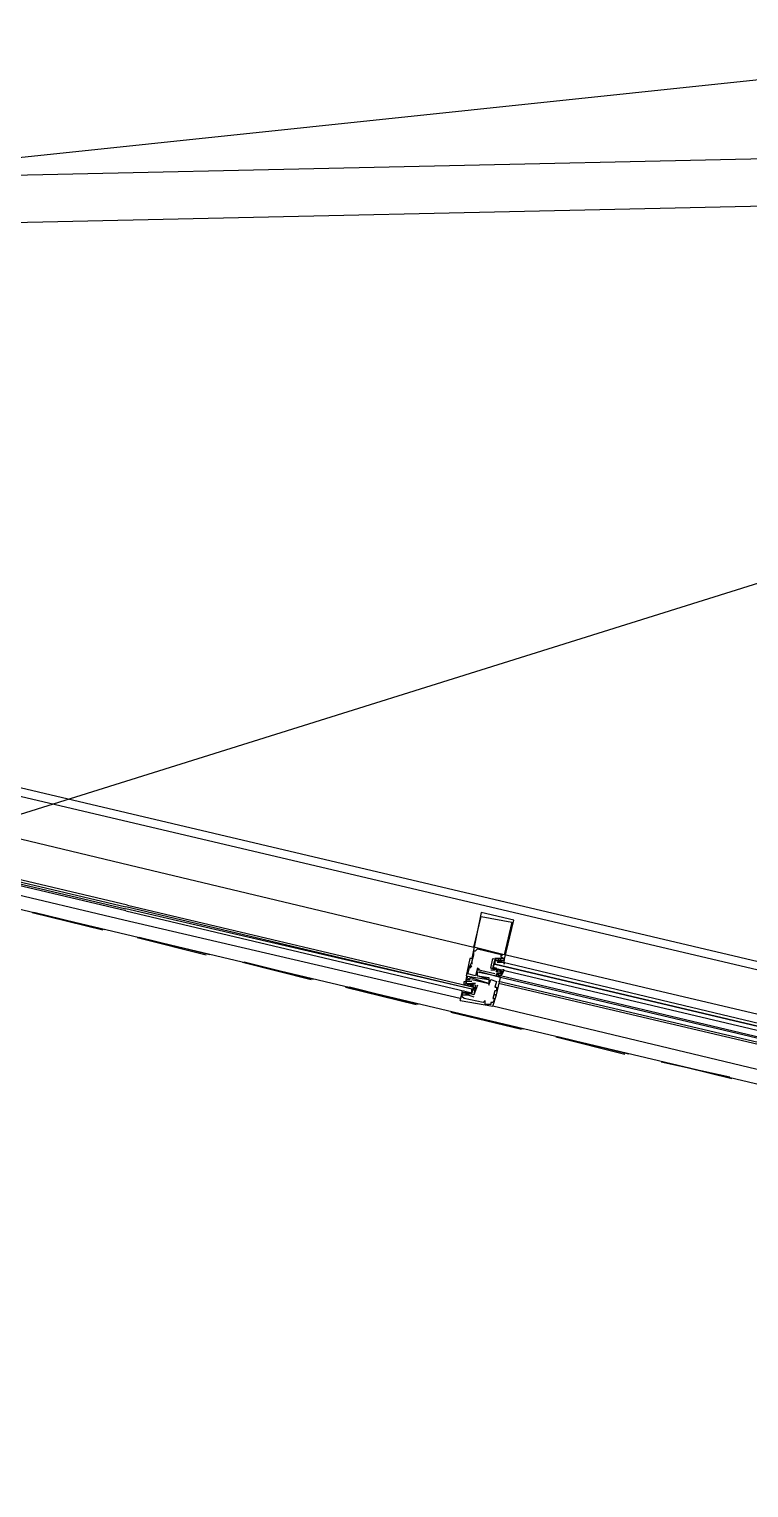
# Model space of a CAD drawing. Header units: feet. Extents: x -84 to 198, y -22 to 181.
# Drawn here: x 78.86 to 83.88, y 149.72 to 159.9 of the extents above; entities that cross this region are included whole.
import ezdxf

# ---------------------------------------------------------------- set-up
doc = ezdxf.new("R2010")
doc.units = ezdxf.units.FT
doc.layers.add('A-AREA-UNIDAD', color=30, linetype='CONTINUOUS')
doc.layers.add('A-LINEA', color=7, linetype='CONTINUOUS')

msp = doc.modelspace()

# ---------------------------------------------------------------- linework, layer by layer
at = {"layer": 'A-AREA-UNIDAD'}
msp.add_lwpolyline([(75.36, 131.5378), (80.768, 130.2044), (81.088, 131.0044), (81.568, 131.5733), (82.528, 131.5733), (83.84, 129.4933), (85.28, 129.1733), (88.512, 142.8089), (89.76, 142.7733), (97.68, 140.9422), (98.72, 145.2978), (98.688, 146.4889), (99.008, 147.7333), (99.008, 148.4978), (99.488, 148.5333), (100.192, 151.6089), (101.2, 151.6978), (102.848, 158.6489), (102.56, 158.7378), (102.528, 159.4133), (96.128, 159.8222), (90.24, 159.8933), (84.192, 159.5733), (77.44, 158.8622)], dxfattribs=at)
at = {"layer": 'A-LINEA'}
for p, q in [((96.7676, 160.0506), (36.6895, 141.2395)), ((102.3739, 159.4025), (77.654, 158.8574)), ((102.3354, 159.0714), (77.7071, 158.5283)), ((91.3067, 151.6578), (77.5733, 154.8978)), ((77.8933, 154.7644), (86.5467, 152.7244)), ((77.72, 154.0178), (86.3733, 151.9644)), ((79.52, 153.6844), (77.8933, 154.0711)), ((78.88, 153.7378), (79.3733, 153.6178)), ((79.3867, 153.6178), (78.8933, 153.7378)), ((82.0133, 153.7378), (82.0133, 153.7378)), ((82.0133, 153.7111), (82.0133, 153.7111)), ((82.24, 153.6844), (82.24, 153.6844)), ((82.2267, 153.6711), (82.2267, 153.6711)), ((79.6133, 153.5644), (80.0933, 153.4444)), ((80.12, 153.4444), (79.6267, 153.5644)), ((81.96, 153.4978), (81.96, 153.4978)), ((81.9867, 153.4844), (81.9867, 153.4844)), ((80.3467, 153.3911), (80.8267, 153.2711)), ((80.84, 153.2711), (80.36, 153.3911)), ((81.9333, 153.4178), (81.9333, 153.4178)), ((81.9467, 153.4178), (81.9467, 153.4178)), ((81.9467, 153.3911), (81.9467, 153.3911)), ((81.9467, 153.3911), (81.9467, 153.3911)), ((81.96, 153.4711), (81.96, 153.4711)), ((81.96, 153.4578), (81.96, 153.4578)), ((81.96, 153.4444), (81.96, 153.4444)), ((81.9733, 153.4711), (81.9733, 153.4711)), ((82.0933, 153.4178), (82.0933, 153.4178)), ((82.0933, 153.4178), (82.0933, 153.4178)), ((82.1067, 153.4178), (82.1067, 153.4178)), ((82.12, 153.4044), (82.12, 153.4044)), ((82.1235, 153.3913), (82.1354, 153.3923)), ((82.131, 153.392), (82.1514, 153.3925)), ((82.1333, 153.4178), (82.1333, 153.4178)), ((82.1333, 153.4178), (82.1333, 153.4178)), ((82.1333, 153.4044), (82.1333, 153.4044)), ((82.1449, 153.3919), (82.1632, 153.3922)), ((82.1467, 153.4311), (82.1467, 153.4311)), ((82.1467, 153.4178), (82.1467, 153.4178)), ((82.1467, 153.4044), (82.1467, 153.4044)), ((82.1467, 153.4044), (82.16, 153.3911)), ((82.1467, 153.3911), (82.1467, 153.3911)), ((82.1502, 153.3913), (82.1621, 153.3923)), ((82.16, 153.4444), (82.16, 153.4444)), ((82.16, 153.3911), (82.16, 153.3911)), ((82.16, 153.3911), (82.16, 153.3911)), ((82.1733, 153.4444), (82.1733, 153.4444)), ((82.1733, 153.4178), (82.1733, 153.4178)), ((82.1733, 153.4044), (82.1733, 153.4044)), ((82.1867, 153.4444), (86.08, 152.5244)), ((81.9067, 153.2978), (81.9067, 153.2978)), ((81.9067, 153.2844), (81.9067, 153.2844)), ((81.9067, 153.2844), (81.9067, 153.2844)), ((81.92, 153.3111), (81.92, 153.3111)), ((81.92, 153.2844), (81.92, 153.2844)), ((81.9333, 153.3644), (81.9333, 153.3644)), ((81.9333, 153.3644), (81.9333, 153.3644)), ((81.9333, 153.3511), (81.9333, 153.3511)), ((81.9333, 153.2844), (81.9333, 153.2844)), ((81.9467, 153.3778), (81.9467, 153.3778)), ((81.9467, 153.3644), (81.9467, 153.3644)), ((81.9733, 153.2978), (81.9733, 153.2978)), ((81.9733, 153.2844), (81.9733, 153.2844)), ((81.9867, 153.3511), (81.9867, 153.3511)), ((81.9867, 153.3378), (81.9867, 153.3378)), ((81.9867, 153.3244), (81.9867, 153.3244)), ((81.9867, 153.2978), (81.9867, 153.2978)), ((81.9867, 153.2978), (81.9867, 153.2978)), ((82, 153.3378), (82, 153.3378)), ((82, 153.3244), (82, 153.3244)), ((82, 153.3111), (82, 153.3111)), ((82.0667, 153.2844), (82.0667, 153.2844)), ((82.08, 153.3511), (82.08, 153.3511)), ((82.08, 153.3511), (82.08, 153.3511)), ((82.08, 153.3378), (82.1067, 153.3378)), ((82.08, 153.3378), (82.08, 153.3378)), ((82.1067, 153.3778), (82.1067, 153.3778)), ((82.1067, 153.3511), (82.1067, 153.3511)), ((82.1067, 153.3378), (82.1067, 153.3378)), ((82.1067, 153.3111), (82.1067, 153.3111)), ((82.1222, 153.3426), (82.1121, 153.3488)), ((82.1305, 153.3397), (82.1126, 153.3494)), ((82.12, 153.3378), (82.12, 153.3378)), ((82.12, 153.3378), (82.12, 153.3378)), ((82.12, 153.3378), (82.12, 153.3378)), ((82.12, 153.3244), (82.12, 153.3244)), ((82.12, 153.3244), (82.12, 153.3244)), ((82.12, 153.3111), (82.12, 153.3111)), ((82.12, 153.3111), (82.12, 153.3111)), ((82.12, 153.2978), (82.12, 153.2978)), ((82.1333, 153.3511), (82.1333, 153.3511)), ((82.1333, 153.3378), (82.1333, 153.3378)), ((82.1333, 153.3378), (82.1333, 153.3378)), ((82.1467, 153.3378), (82.1333, 153.3378)), ((82.1333, 153.3111), (82.1333, 153.3111)), ((82.1333, 153.3111), (82.1333, 153.3111)), ((82.1333, 153.2978), (82.1333, 153.2978)), ((82.1333, 153.2978), (82.1333, 153.2978)), ((82.1333, 153.2978), (82.1333, 153.2978)), ((82.1489, 153.3293), (82.1387, 153.3355)), ((82.1559, 153.3275), (82.1397, 153.3359)), ((82.1467, 153.3378), (82.1467, 153.3378)), ((82.1467, 153.3378), (82.1467, 153.3378)), ((82.1467, 153.3244), (82.1467, 153.3244)), ((82.1467, 153.3244), (82.1467, 153.3244)), ((82.1467, 153.3111), (82.1467, 153.3111)), ((86.0533, 152.3644), (82.1467, 153.2978)), ((82.1467, 153.2978), (82.1467, 153.2978)), ((82.1467, 153.2978), (82.1467, 153.2978)), ((82.1467, 153.2978), (82.1467, 153.2978)), ((82.1467, 153.2978), (82.1467, 153.2978)), ((82.1467, 153.2978), (82.1467, 153.2978)), ((86.04, 152.3644), (82.1467, 153.2844)), ((82.1467, 153.2844), (82.1467, 153.2844)), ((82.16, 153.3244), (82.16, 153.3244)), ((81.0667, 153.2178), (81.56, 153.0978)), ((81.5733, 153.0978), (81.0933, 153.2178)), ((81.88, 153.1778), (81.88, 153.1778)), ((81.8933, 153.1778), (81.8933, 153.1778)), ((81.8933, 153.1778), (81.9067, 153.1778)), ((81.9218, 153.177), (81.9035, 153.1767)), ((81.9165, 153.1776), (81.9046, 153.1766)), ((81.9067, 153.2711), (81.9067, 153.2711)), ((81.9067, 153.2578), (81.9067, 153.2578)), ((81.9067, 153.2444), (81.9067, 153.2444)), ((81.92, 153.2311), (81.9067, 153.2444)), ((81.9067, 153.1911), (81.9067, 153.1911)), ((81.9067, 153.1778), (81.9067, 153.1778)), ((81.9107, 153.2414), (81.927, 153.233)), ((81.9356, 153.1769), (81.9152, 153.1764)), ((81.9178, 153.2396), (81.9279, 153.2334)), ((81.92, 153.2711), (81.92, 153.2711)), ((81.92, 153.2444), (81.92, 153.2444)), ((81.92, 153.2311), (81.92, 153.2311)), ((81.92, 153.1778), (81.92, 153.1778)), ((81.9431, 153.1776), (81.9313, 153.1766)), ((81.9333, 153.2711), (81.9333, 153.2711)), ((81.9333, 153.2711), (81.9333, 153.2711)), ((81.9333, 153.2444), (81.9333, 153.2444)), ((81.9333, 153.2444), (81.9333, 153.2444)), ((81.9333, 153.1778), (81.9333, 153.1778)), ((81.9361, 153.2291), (81.9542, 153.2195)), ((81.9444, 153.2263), (81.9546, 153.22)), ((81.9467, 153.2711), (81.9467, 153.2711)), ((81.9467, 153.2578), (81.9467, 153.2578)), ((81.9733, 153.2444), (81.9467, 153.2444)), ((81.9467, 153.2444), (81.9467, 153.2444)), ((81.9467, 153.2311), (81.9467, 153.2311)), ((81.9467, 153.1911), (81.96, 153.2044)), ((81.9733, 153.2444), (81.9733, 153.2444)), ((81.9733, 153.2311), (81.9733, 153.2311)), ((81.9733, 153.2311), (81.9733, 153.2311)), ((81.9867, 153.2311), (81.9867, 153.2311)), ((82.0667, 153.2711), (82.0667, 153.2711)), ((82.0667, 153.2444), (82.0667, 153.2444)), ((82.0667, 153.2444), (82.0667, 153.2444)), ((82.0667, 153.2311), (82.0667, 153.2311)), ((82.08, 153.2711), (82.08, 153.2711)), ((82.1067, 153.2178), (82.1067, 153.2178)), ((82.1067, 153.1911), (82.1067, 153.1911)), ((82.12, 153.2578), (82.12, 153.2578)), ((82.12, 153.2178), (82.12, 153.2178)), ((82.12, 153.1911), (82.12, 153.1911)), ((86.04, 152.3378), (82.1333, 153.2578)), ((86.04, 152.3244), (82.1333, 153.2444)), ((81.8667, 153.1244), (81.8667, 153.1244)), ((81.88, 153.1644), (81.88, 153.1644)), ((81.88, 153.1511), (81.88, 153.1511)), ((81.8933, 153.1378), (81.8933, 153.1378)), ((81.9067, 153.1644), (81.9067, 153.1644)), ((81.92, 153.1644), (81.92, 153.1644)), ((81.92, 153.1644), (81.92, 153.1644)), ((81.96, 153.1644), (81.96, 153.1644)), ((81.96, 153.1644), (81.96, 153.1644)), ((81.96, 153.1511), (81.96, 153.1511)), ((82.0267, 153.1111), (82.0267, 153.1111)), ((82.04, 153.1244), (82.04, 153.1244)), ((82.04, 153.0978), (82.04, 153.0978)), ((82.08, 153.1111), (82.08, 153.1111)), ((82.08, 153.0978), (82.08, 153.0978)), ((82.0933, 153.1378), (82.0933, 153.1378)), ((82.0933, 153.1111), (82.0933, 153.1111)), ((86, 152.1511), (82.0933, 153.0844)), ((82.0933, 153.0844), (82.0933, 153.0844)), ((82.1067, 153.1644), (82.1067, 153.1644)), ((82.1067, 153.1378), (82.1067, 153.1378)), ((82.12, 153.1644), (82.12, 153.1644)), ((82.12, 153.1644), (82.12, 153.1644)), ((81.8, 153.0444), (82.2933, 152.9244)), ((82.3067, 152.9244), (81.8133, 153.0444)), ((82.5333, 152.8711), (83.0133, 152.7511)), ((83.04, 152.7511), (82.5467, 152.8711)), ((83.2667, 152.6978), (83.7467, 152.5911)), ((83.76, 152.5778), (83.28, 152.6978))]:
    msp.add_line(p, q, dxfattribs=at)
for points in [[(77.8267, 154.4844), (79.6133, 154.0578), (81.96, 153.4978)], [(79.5467, 153.7911), (77.8533, 154.1911), (77.84, 154.1911), (77.84, 154.1778), (79.5333, 153.7778)], [(79.5333, 153.7511), (77.84, 154.1511), (77.84, 154.1644), (79.5333, 153.7644)], [(79.5467, 153.7911), (81.96, 153.2178), (81.96, 153.2044), (81.9467, 153.2044), (79.5333, 153.7778)], [(81.88, 153.1644), (81.88, 153.1644), (81.8667, 153.1378), (79.52, 153.6844)], [(79.5333, 153.7511), (81.9467, 153.1778), (81.9467, 153.1911), (81.9467, 153.2044), (79.5333, 153.7644)], [(82.1733, 153.4044), (82.24, 153.6844), (82.0133, 153.7378), (81.9467, 153.4178), (81.9333, 153.4178), (81.9067, 153.2978), (81.9733, 153.2844), (82.0667, 153.2711), (81.9867, 153.2978), (81.9867, 153.3244), (82.12, 153.2978), (82.12, 153.3111), (82.1333, 153.2978), (82.1333, 153.3111), (82.1333, 153.2978), (82.1467, 153.2978), (82.1333, 153.2978), (82.1467, 153.2978), (82.16, 153.3244), (82.1467, 153.3244)], [(82.0133, 153.7111), (82.2267, 153.6711), (82.1733, 153.4444), (81.96, 153.4978), (82.0133, 153.7111)], [(82.1067, 153.3111), (81.9867, 153.3378), (82, 153.3378), (81.9867, 153.3511), (81.9733, 153.2978), (81.92, 153.3111), (81.9333, 153.3644), (81.9333, 153.3511), (81.9467, 153.3644), (81.9333, 153.3644), (81.9467, 153.3911), (81.9467, 153.3778), (81.9467, 153.3911), (81.96, 153.4444), (81.96, 153.4578), (81.96, 153.4711), (81.9733, 153.4711), (81.9867, 153.4844), (82.16, 153.4444), (82.1467, 153.4311), (82.1733, 153.4178), (82.1333, 153.4178), (82.1333, 153.4178), (82.1067, 153.4178)], [(82.08, 153.3511), (82.08, 153.3511), (82.0933, 153.4178), (82.0933, 153.4178)], [(82.1333, 153.3378), (82.12, 153.3378), (82.1333, 153.3378), (82.12, 153.3244), (82.12, 153.3378), (82.08, 153.3511), (82.0933, 153.4178), (82.1333, 153.4044)], [(82.1733, 153.3911), (82.1733, 153.3778), (82.1733, 153.4178), (82.1733, 153.4044), (82.16, 153.4044), (82.1467, 153.4044), (82.1333, 153.4044), (82.1067, 153.4044), (82.0933, 153.3511), (82.12, 153.3378), (82.1467, 153.3378), (82.1467, 153.3244), (82.16, 153.3244), (82.1467, 153.3111), (82.16, 153.3111), (82.1733, 153.3378), (82.16, 153.3378)], [(82.12, 153.3511), (82.1067, 153.3511), (82.0933, 153.3511), (82.1067, 153.4044), (82.12, 153.4044), (82.1333, 153.4044)], [(86.0667, 152.4578), (82.1067, 153.4044), (82.1067, 153.3911), (82.1067, 153.3778), (86.0667, 152.4444), (82.1067, 153.3778), (82.0933, 153.3644), (82.1067, 153.3511), (86.0533, 152.4178)], [(82.1333, 153.4044), (82.1333, 153.4178), (82.1467, 153.4178), (82.1467, 153.4044)], [(81.8667, 153.1244), (82.0933, 153.0844), (82.12, 153.1644), (82.1067, 153.1644), (82.12, 153.1644), (82.1467, 153.2844), (82, 153.3244)], [(81.9867, 153.2978), (82.0667, 153.2844), (82.0667, 153.2444), (81.9333, 153.2844), (81.9333, 153.2711), (81.9067, 153.2844), (81.92, 153.2844), (81.9067, 153.2844), (81.9067, 153.2444), (81.9067, 153.2444)], [(82.12, 153.3244), (82.1467, 153.3244), (82.1467, 153.3111), (82.1333, 153.3111), (82.12, 153.3111), (82.12, 153.3111)], [(82.1467, 153.3111), (82.16, 153.3111), (82.1467, 153.2978)], [(82.1467, 153.3111), (82.16, 153.3111), (82.1467, 153.2978)], [(82.1467, 153.3111), (82.16, 153.3111), (82.1467, 153.2978)], [(81.8667, 153.1244), (81.88, 153.1778), (81.8933, 153.1778), (81.8933, 153.1778)], [(81.96, 153.2178), (81.9467, 153.1778), (81.92, 153.1644), (81.92, 153.1778), (81.9067, 153.1644), (81.9067, 153.1778), (81.8933, 153.1778), (81.88, 153.1778), (81.88, 153.1644), (81.88, 153.1911), (81.8933, 153.1911)], [(81.9067, 153.2444), (81.8933, 153.2311), (81.8933, 153.2444), (81.8933, 153.2578), (81.9067, 153.2578), (81.9067, 153.2444), (81.9067, 153.2578), (81.9067, 153.2444), (81.9333, 153.2444), (81.9467, 153.2444), (81.96, 153.2311)], [(81.9467, 153.2578), (81.9067, 153.2578), (81.9067, 153.2711), (81.92, 153.2711), (81.9333, 153.2711), (81.9333, 153.2711)], [(81.92, 153.2444), (81.9333, 153.2444), (81.9733, 153.2311), (81.96, 153.1644), (81.92, 153.1778), (81.92, 153.1644), (81.9067, 153.1644), (81.9067, 153.1778)], [(81.92, 153.1778), (81.9333, 153.1778), (81.9467, 153.1778), (81.96, 153.2178), (81.9467, 153.2311), (81.9333, 153.2311)], [(81.9467, 153.2711), (82.0667, 153.2444), (82.0667, 153.2311), (82.08, 153.2711), (82.12, 153.2578), (82.1067, 153.2178), (82.12, 153.2178), (82.12, 153.1911), (82.1067, 153.1911), (82.0933, 153.1378), (82.1067, 153.1378), (82.0933, 153.1111), (82.08, 153.1111), (82.08, 153.0978)], [(81.9867, 153.2311), (81.96, 153.1644), (81.96, 153.1644)], [(81.88, 153.1644), (81.88, 153.1644), (81.8667, 153.1378)], [(81.88, 153.1644), (81.88, 153.1644), (81.8667, 153.1378)], [(82.08, 153.0978), (82.04, 153.0978), (82.04, 153.1244), (82.0267, 153.1111), (81.8933, 153.1378), (81.88, 153.1511), (81.88, 153.1644), (81.92, 153.1644), (81.92, 153.1644), (81.96, 153.1511)]]:
    msp.add_lwpolyline(points, dxfattribs=at)

doc.saveas('drawing.dxf')
